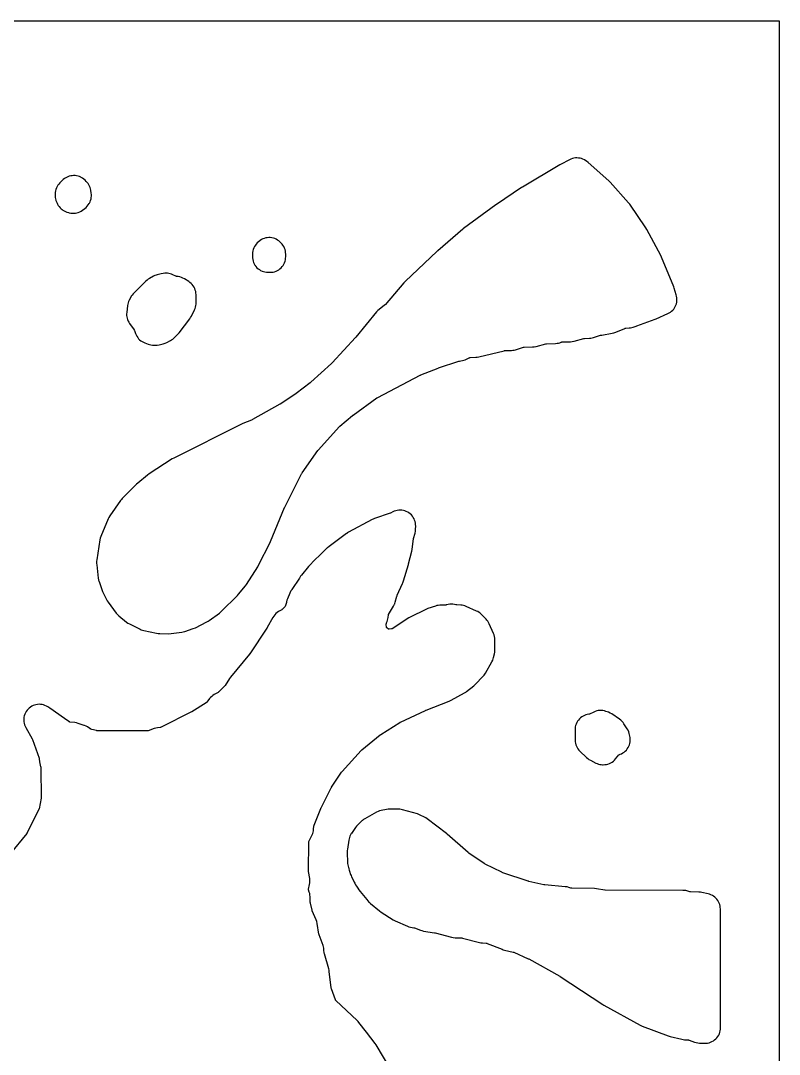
# Model space of a CAD drawing. Header units: millimetres. Extents: x 0 to 300, y 0 to 300.
# Drawn here: x 178.4 to 300, y 134.2 to 300 of the extents above; entities that cross this region are included whole.
import ezdxf

# ---------------------------------------------------------------- set-up
doc = ezdxf.new("R2010")
doc.units = ezdxf.units.MM
doc.layers.add('CUT', color=7, linetype='CONTINUOUS')

msp = doc.modelspace()

# ---------------------------------------------------------------- linework, layer by layer
at = {"layer": 'CUT'}
for points in [[(0, 0.0614), (0, 299.9386), (0.0029, 299.9971), (0.0614, 300), (299.9341, 300), (299.9926, 299.9971), (299.9954, 299.9386), (299.9954, 0.0614), (299.9926, 0.0029), (299.9341, 0), (0.0614, 0), (0.0029, 0.0029)], [(193.8505, 204.8183), (193.9956, 204.6674), (194.1528, 204.5292), (195.3786, 203.5393), (195.5943, 203.3834), (195.8252, 203.2513), (197.5254, 202.3955), (197.7166, 202.3091), (197.9144, 202.2391), (198.1173, 202.1858), (200.1677, 201.7392), (200.4258, 201.697), (200.6869, 201.682), (202.1551, 201.6745), (202.5064, 201.6975), (204.2402, 201.9344), (204.4654, 201.9758), (204.6859, 202.0376), (206.0607, 202.4917), (206.4003, 202.6323), (208.2403, 203.5582), (208.4217, 203.6591), (208.594, 203.7747), (210.2436, 204.9832), (210.5209, 205.2192), (213.1303, 207.7907), (213.3199, 207.9999), (214.4183, 209.3591), (214.581, 209.5851), (216.3928, 212.4226), (216.5193, 212.6449), (218.3674, 216.3202), (218.4401, 216.4781), (220.7069, 221.894), (220.7231, 221.931), (220.7406, 221.9675), (223.416, 227.3113), (223.4566, 227.3857), (223.5024, 227.457), (226.0035, 231.0628), (226.0521, 231.1279), (226.1049, 231.1896), (229.459, 234.8427), (229.5091, 234.8941), (229.5622, 234.9424), (231.6019, 236.6869), (231.6404, 236.7185), (231.6802, 236.7485), (235.4784, 239.4832), (235.5496, 239.5307), (235.6241, 239.573), (242.4472, 243.1271), (242.5005, 243.1532), (242.555, 243.1766), (245.2868, 244.2698), (245.3196, 244.2824), (245.3527, 244.294), (248.6287, 245.3864), (248.6481, 245.3923), (248.7339, 245.411), (248.7541, 245.4137), (248.9664, 245.4362), (249.1936, 245.4709), (249.4166, 245.5263), (249.6337, 245.6019), (249.8428, 245.6972), (250.3001, 245.9315), (250.3178, 245.94), (250.3571, 245.9552), (250.3987, 245.9619), (250.4182, 245.9634), (251.3595, 246.0147), (251.5858, 246.0374), (251.8091, 246.0805), (255.9082, 247.0679), (255.9265, 247.0719), (256.0064, 247.0829), (256.025, 247.0841), (257.076, 247.1238), (257.2905, 247.1412), (257.5028, 247.177), (257.7112, 247.2309), (259.0052, 247.6257), (259.0212, 247.6302), (259.0565, 247.6377), (259.0924, 247.6419), (259.1086, 247.6428), (260.4374, 247.6824), (260.7187, 247.7067), (260.9955, 247.7626), (262.5627, 248.1726), (262.5836, 248.1774), (262.6751, 248.1905), (262.6964, 248.1917), (264.1389, 248.2321), (264.3608, 248.2483), (264.5803, 248.284), (264.7958, 248.3392), (265.0056, 248.4133), (265.1032, 248.4527), (265.1084, 248.4547), (265.1558, 248.4694), (265.1852, 248.4728), (265.2101, 248.4742), (266.5301, 248.5136), (266.8149, 248.5384), (267.0951, 248.5957), (268.6424, 249.0051), (268.6618, 249.0097), (268.7472, 249.0228), (268.7671, 249.0242), (269.5493, 249.0602), (269.7653, 249.0796), (269.9788, 249.1175), (270.1882, 249.1739), (271.3572, 249.5435), (271.4396, 249.5664), (271.5234, 249.5832), (273.206, 249.8594), (273.496, 249.925), (273.7761, 250.0244), (275.2565, 250.6516), (275.2762, 250.6592), (275.3197, 250.6721), (275.3644, 250.6801), (275.3854, 250.682), (275.9354, 250.7167), (276.1458, 250.739), (276.3536, 250.7789), (276.5573, 250.8363), (277.075, 251.0062), (277.1497, 251.032), (280.0873, 252.0998), (280.2618, 252.1708), (282.1205, 253.0098), (282.3359, 253.1198), (282.5396, 253.2502), (282.7298, 253.3996), (282.9047, 253.5667), (283.0626, 253.7499), (283.202, 253.9476), (283.3217, 254.1577), (283.4205, 254.3785), (283.4976, 254.6078), (283.5521, 254.8434), (283.5836, 255.0833), (283.5917, 255.325), (283.5765, 255.5664), (283.538, 255.8052), (283.4766, 256.0391), (283.1368, 257.1183), (283.0644, 257.3182), (281.1007, 262.0945), (280.995, 262.319), (278.7603, 266.5147), (278.6146, 266.7547), (276.0099, 270.5477), (275.8224, 270.7878), (272.8863, 274.1107), (272.666, 274.3307), (269.3394, 277.2629), (269.1014, 277.4484), (268.9594, 277.5459), (268.7481, 277.676), (268.525, 277.7846), (268.2922, 277.8705), (268.0521, 277.9329), (267.807, 277.9711), (267.5593, 277.9849), (267.3114, 277.9741), (267.0658, 277.9388), (266.825, 277.8793), (266.5912, 277.7962), (266.3668, 277.6903), (264.9271, 276.9216), (264.8327, 276.8685), (258.8106, 273.3098), (258.6929, 273.2358), (254.6473, 270.5306), (254.551, 270.4629), (249.3898, 266.6483), (249.2448, 266.5326), (245.2376, 263.0834), (245.1554, 263.0094), (239.9969, 258.1559), (239.8092, 257.959), (236.7915, 254.4267), (236.7788, 254.4126), (236.7196, 254.3561), (236.705, 254.344), (235.8402, 253.6699), (235.6326, 253.4887), (235.4461, 253.2858), (232.1257, 249.2468), (232.104, 249.2212), (232.0816, 249.1962), (228.3194, 245.1111), (228.2812, 245.0715), (228.2412, 245.0338), (224.8796, 241.9997), (224.842, 241.9671), (224.803, 241.9361), (222.5337, 240.2082), (222.5046, 240.1867), (222.4749, 240.1662), (220.0069, 238.5132), (219.9679, 238.4882), (219.928, 238.4647), (215.5635, 236.0092), (215.4904, 235.9713), (215.4149, 235.9386), (213.9837, 235.3764), (213.7778, 235.2846), (202.9311, 229.8501), (202.6922, 229.7134), (198.9784, 227.3087), (198.7331, 227.1277), (197.1464, 225.8004), (196.9799, 225.6478), (194.6801, 223.3406), (194.5358, 223.1829), (194.4055, 223.0135), (192.6811, 220.5607), (192.5364, 220.3288), (192.4178, 220.0825), (191.2572, 217.2904), (191.2547, 217.2844), (191.157, 217.0032), (191.0935, 216.7123), (190.5945, 213.5324), (190.5699, 213.3112), (190.565, 213.0887), (190.5656, 213.0799), (190.5633, 212.9389), (190.5798, 212.7154), (190.8354, 210.5687), (190.8783, 210.3178), (190.9464, 210.0727), (190.9492, 210.0643), (191.3854, 208.7575), (191.5167, 208.4391), (192.1597, 207.1414), (192.2686, 206.9445), (192.3948, 206.7581), (193.7185, 204.9808)], [(186.4269, 269.1302), (186.671, 269.1063), (186.9162, 269.1065), (187.1602, 269.1307), (187.4006, 269.1786), (187.6352, 269.2499), (187.8617, 269.3438), (188.078, 269.4595), (188.2818, 269.5957), (188.6822, 269.8929), (188.8841, 270.0597), (189.0674, 270.2468), (189.2301, 270.4521), (189.3705, 270.6732), (189.4135, 270.7495), (189.5195, 270.9602), (189.6051, 271.1801), (189.6697, 271.407), (189.7126, 271.639), (189.7334, 271.874), (189.7319, 272.1099), (189.7083, 272.3447), (189.6411, 272.7962), (189.5961, 273.0247), (189.5301, 273.248), (189.4436, 273.4642), (189.3374, 273.6714), (189.2123, 273.8678), (189.0695, 274.0517), (188.9102, 274.2216), (188.7219, 274.4045), (188.5304, 274.5724), (188.3228, 274.72), (188.1012, 274.8457), (188.0241, 274.8844), (187.8083, 274.9802), (187.5845, 275.0552), (187.3546, 275.1088), (187.1207, 275.1405), (186.8849, 275.1499), (186.6492, 275.1371), (186.4157, 275.1021), (186.1866, 275.0452), (185.9639, 274.967), (185.7496, 274.8681), (185.6499, 274.8162), (185.4247, 274.6837), (185.2145, 274.5285), (185.0217, 274.3521), (184.6543, 273.979), (184.6507, 273.9754), (184.4878, 273.7929), (184.3436, 273.5954), (184.2193, 273.3847), (184.1162, 273.1628), (184.0353, 272.932), (183.9773, 272.6944), (183.9428, 272.4522), (183.9322, 272.2078), (183.9339, 271.8887), (183.9462, 271.6543), (183.9804, 271.4221), (184.0362, 271.1942), (184.0404, 271.1821), (184.0454, 271.1624), (184.1235, 270.941), (184.2221, 270.7279), (184.3034, 270.5717), (184.4204, 270.3707), (184.5555, 270.1813), (184.7077, 270.0053), (184.8755, 269.8443), (185.0576, 269.6995), (185.0632, 269.6955), (185.1752, 269.6146), (185.3743, 269.4849), (185.5849, 269.3746), (185.805, 269.2848), (186.0326, 269.2163), (186.1864, 269.1779)], [(215.9543, 260.7782), (215.9622, 260.7647), (216.1072, 260.5664), (216.2709, 260.3833), (216.4518, 260.2171), (216.6481, 260.0695), (216.858, 259.9418), (217.0793, 259.8354), (217.3101, 259.7512), (217.548, 259.69), (217.7908, 259.6525), (218.036, 259.639), (218.0498, 259.6389), (218.3587, 259.6371), (218.6046, 259.6478), (218.8482, 259.6826), (219.0872, 259.7411), (219.3193, 259.8229), (219.5423, 259.9272), (219.7539, 260.0528), (219.9521, 260.1986), (220.1351, 260.3632), (220.3009, 260.545), (220.4481, 260.7423), (220.5752, 260.953), (220.6809, 261.1752), (220.7643, 261.4068), (220.8245, 261.6454), (220.861, 261.8888), (220.8734, 262.1346), (220.8738, 262.5555), (220.8615, 262.8056), (220.8242, 263.0533), (220.7624, 263.2959), (220.6766, 263.5312), (220.5677, 263.7567), (220.4368, 263.9701), (220.2852, 264.1694), (220.1144, 264.3525), (219.9559, 264.5063), (219.77, 264.6696), (219.5688, 264.8136), (219.3544, 264.9371), (219.1289, 265.0388), (218.8944, 265.1178), (218.6532, 265.1731), (218.4078, 265.2043), (218.1605, 265.2112), (217.9137, 265.1935), (217.6699, 265.1515), (217.4314, 265.0857), (217.2006, 264.9966), (216.9797, 264.8851), (216.7709, 264.7523), (216.7166, 264.7139), (216.5097, 264.5504), (216.3212, 264.366), (216.1531, 264.1628), (216.0458, 264.0181), (216.0411, 264.0118), (215.8972, 263.795), (215.7766, 263.5645), (215.6806, 263.3226), (215.6102, 263.0721), (215.5663, 262.8156), (215.5493, 262.556), (215.5442, 262.1836), (215.5531, 261.9371), (215.5862, 261.6927), (215.6432, 261.4528), (215.7236, 261.2196), (215.8266, 260.9955), (215.8363, 260.9789), (215.8375, 260.9763), (215.8768, 260.9096), (215.9511, 260.7826)], [(196.5867, 250.3996), (196.6063, 250.3662), (196.6227, 250.3312), (196.6295, 250.3137), (196.8104, 249.8085), (196.9019, 249.587), (197.0143, 249.3753), (197.1463, 249.1753), (197.297, 248.9888), (197.4648, 248.8176), (197.6482, 248.6633), (197.8456, 248.5273), (198.0551, 248.4108), (198.2748, 248.3149), (198.8187, 248.1079), (199.0399, 248.0353), (199.2669, 247.9836), (199.4977, 247.9532), (199.7304, 247.9445), (199.9996, 247.9469), (200.2905, 247.9665), (200.5771, 248.0198), (201.2516, 248.1866), (201.5309, 248.2732), (201.798, 248.3919), (202.3887, 248.6966), (202.5855, 248.8098), (202.7712, 248.9403), (202.9443, 249.0871), (203.4947, 249.5987), (203.6478, 249.754), (203.7868, 249.922), (205.4949, 252.181), (205.6315, 252.3811), (205.7481, 252.5935), (206.2573, 253.6381), (206.3485, 253.8495), (206.4199, 254.0685), (206.4709, 254.293), (206.501, 254.5213), (206.5099, 254.7514), (206.5005, 256.0593), (206.4861, 256.3099), (206.4466, 256.5579), (206.3825, 256.8006), (206.2943, 257.0357), (206.183, 257.2607), (206.0497, 257.4735), (205.8957, 257.6718), (205.7226, 257.8536), (205.5321, 258.0172), (205.3262, 258.1609), (204.6501, 258.5837), (204.4102, 258.716), (204.1572, 258.8213), (203.8943, 258.8983), (203.6245, 258.946), (203.4066, 258.9724), (203.3857, 258.9755), (203.3432, 258.9853), (203.302, 258.9996), (203.2826, 259.0081), (202.7727, 259.2484), (202.5654, 259.3349), (202.3512, 259.4025), (202.1318, 259.4505), (201.909, 259.4787), (201.6845, 259.4868), (201.5154, 259.4853), (201.2245, 259.4657), (200.9379, 259.4123), (200.2915, 259.2525), (200.0862, 259.1923), (199.8867, 259.1148), (199.6947, 259.0205), (199.0504, 258.6692), (198.8435, 258.543), (198.6498, 258.3974), (198.4711, 258.2337), (196.444, 256.1872), (196.2732, 255.9962), (196.1229, 255.7886), (195.9946, 255.5667), (195.7869, 255.1608), (195.6965, 254.9635), (195.6236, 254.7591), (195.5686, 254.5491), (195.5321, 254.3352), (195.3893, 253.2039), (195.3708, 252.9695), (195.3745, 252.7344), (195.4002, 252.5008), (195.4477, 252.2705), (195.5167, 252.0458), (195.6065, 251.8285), (195.7162, 251.6206), (195.8451, 251.4239), (196.5761, 250.415)], [(267.5302, 187.4111), (267.4292, 187.1886), (267.3504, 186.9574), (267.2945, 186.7195), (267.2621, 186.4773), (267.2536, 186.2331), (267.2737, 184.7709), (267.2762, 184.5932), (267.2916, 184.3483), (267.331, 184.106), (267.3939, 183.8688), (267.4798, 183.6388), (267.5878, 183.4184), (267.717, 183.2097), (267.8659, 183.0146), (268.0333, 182.8351), (269.0876, 181.8102), (269.2791, 181.6421), (269.4866, 181.4944), (269.7082, 181.3687), (270.5771, 180.9323), (270.7833, 180.8401), (270.997, 180.7669), (271.2165, 180.7133), (271.4399, 180.6798), (271.6654, 180.6665), (271.7847, 180.6649), (272.034, 180.674), (272.2812, 180.7079), (272.5238, 180.7663), (272.7594, 180.8486), (272.9856, 180.9539), (273.2002, 181.0813), (273.401, 181.2294), (273.586, 181.3968), (273.7534, 181.5818), (274.2787, 182.224), (274.2919, 182.2392), (274.3213, 182.2685), (274.3665, 182.286), (274.4961, 182.3285), (274.7171, 182.4253), (274.9278, 182.5431), (275.1261, 182.6806), (275.3103, 182.8366), (275.4786, 183.0096), (275.6294, 183.198), (275.7613, 183.4001), (275.8731, 183.614), (275.9638, 183.8377), (276.0325, 184.0691), (276.0785, 184.306), (276.1015, 184.5462), (276.1012, 184.7876), (276.0777, 185.0278), (276.0311, 185.2646), (275.9281, 185.6805), (275.8504, 185.9356), (275.7459, 186.1809), (275.6159, 186.4137), (275.0966, 187.2369), (274.9464, 187.4497), (274.7749, 187.6456), (274.5839, 187.8227), (274.3755, 187.9789), (273.1539, 188.799), (272.8906, 188.9533), (272.6105, 189.0744), (272.2125, 189.2182), (271.9735, 189.2914), (271.7285, 189.3403), (271.4797, 189.3644), (271.2298, 189.3637), (270.9813, 189.3379), (270.7365, 189.2875), (270.498, 189.213), (270.2681, 189.1149), (269.5841, 188.7819), (269.568, 188.7745), (269.5338, 188.7615), (269.4982, 188.7548), (269.4591, 188.7502), (269.2182, 188.7096), (268.9823, 188.6457), (268.7539, 188.5591), (268.5349, 188.4506), (268.3277, 188.3212), (268.134, 188.1722), (267.9558, 188.0051), (267.7948, 187.8213), (267.6525, 187.6227)], [(231.1149, 163.5911), (231.2814, 163.0661), (231.3508, 162.8747), (231.4356, 162.6895), (231.7879, 161.9959), (231.7923, 161.9854), (231.8736, 161.8117), (231.9516, 161.6737), (232.0848, 161.4115), (232.2031, 161.2039), (232.3406, 161.0085), (232.4362, 160.8857), (232.6208, 160.5865), (232.8248, 160.3023), (233.8697, 159.0434), (234.0269, 158.8414), (234.2088, 158.6327), (234.2769, 158.5701), (234.2831, 158.5633), (234.3512, 158.5018), (234.4126, 158.4453), (234.4246, 158.4354), (234.4604, 158.4031), (235.927, 157.2005), (236.1765, 157.0204), (236.1777, 157.0197), (238.1221, 155.7908), (238.4422, 155.6197), (240.3834, 154.7567), (240.6245, 154.6642), (240.8739, 154.5969), (241.1289, 154.5558), (241.4331, 154.5228), (241.4497, 154.5206), (241.4852, 154.5135), (241.5201, 154.5032), (241.5353, 154.4976), (242.4641, 154.1311), (242.7161, 154.0468), (242.9757, 153.9898), (244.7255, 153.7018), (244.7794, 153.6916), (244.8327, 153.679), (247.4745, 152.9901), (247.7414, 152.9359), (248.0125, 152.9109), (249.1001, 152.8705), (249.1205, 152.8692), (249.2078, 152.8564), (249.2277, 152.8518), (251.9256, 152.1496), (252.1601, 152.1005), (252.3982, 152.074), (253.0305, 152.0342), (253.05, 152.0324), (253.0917, 152.0254), (253.1324, 152.014), (253.1508, 152.0073), (255.5642, 151.0526), (255.7402, 150.9905), (255.9205, 150.9416), (257.3135, 150.6194), (257.3309, 150.615), (257.4042, 150.5905), (257.4208, 150.5836), (259.7445, 149.5521), (259.7926, 149.5295), (259.8396, 149.5047), (264.7971, 146.752), (264.8375, 146.7286), (264.8769, 146.7036), (271.6849, 142.1933), (271.8664, 142.0839), (277.6892, 138.9004), (278.0104, 138.7533), (282.2037, 137.1802), (282.4778, 137.095), (284.3679, 136.6244), (284.5918, 136.5794), (284.8188, 136.5551), (285.4545, 136.516), (285.4732, 136.5144), (285.5131, 136.5079), (285.5521, 136.4975), (285.5698, 136.4913), (286.4166, 136.1716), (286.6716, 136.0906), (286.9337, 136.0373), (287.2001, 136.0123), (287.9861, 135.981), (288.238, 135.9836), (288.4884, 136.0116), (288.7347, 136.0646), (288.9743, 136.1422), (289.205, 136.2435), (289.4243, 136.3675), (289.63, 136.5129), (289.82, 136.6783), (289.9925, 136.8619), (290.1455, 137.062), (290.2777, 137.2765), (290.3876, 137.5032), (290.4741, 137.7398), (290.5363, 137.9839), (290.5737, 138.2331), (290.5858, 138.4847), (290.5423, 157.5202), (290.5302, 157.7606), (290.4949, 157.9988), (290.437, 158.2325), (290.3568, 158.4595), (290.2552, 158.6777), (290.1331, 158.8852), (289.9915, 159.0799), (289.8319, 159.2601), (289.6557, 159.4242), (289.4646, 159.5705), (289.2602, 159.6978), (289.0446, 159.8048), (288.8196, 159.8906), (288.5875, 159.9543), (287.5715, 160.1814), (287.3362, 160.2222), (287.0981, 160.2405), (285.7701, 160.2786), (285.748, 160.2799), (285.6535, 160.2939), (285.632, 160.299), (285.1976, 160.4166), (284.9861, 160.4641), (284.7713, 160.4931), (284.5548, 160.5034), (272.0973, 160.5546), (272.0924, 160.5547), (272.019, 160.5603), (272.0024, 160.5625), (270.7133, 160.7662), (270.3511, 160.7966), (266.726, 160.837), (266.7063, 160.8378), (266.6641, 160.8427), (266.6227, 160.852), (266.6038, 160.8579), (266.2653, 160.9725), (265.981, 161.0504), (265.6895, 161.0943), (262.424, 161.3908), (262.3491, 161.4), (262.2749, 161.414), (259.8358, 161.9522), (259.7752, 161.9672), (259.7155, 161.9854), (255.6522, 163.3405), (255.5734, 163.3699), (255.4969, 163.4048), (252.8414, 164.7307), (252.7733, 164.7676), (252.7076, 164.8088), (250.244, 166.4697), (250.1812, 166.5151), (250.1215, 166.5645), (246.77, 169.5234), (246.626, 169.6413), (243.5259, 171.9921), (243.3371, 172.1221), (243.1372, 172.2342), (242.4272, 172.5907), (242.2084, 172.6878), (241.9813, 172.7635), (239.5818, 173.4373), (239.3701, 173.487), (239.1549, 173.518), (238.9378, 173.5302), (237.5593, 173.5478), (237.3054, 173.5381), (237.0537, 173.5027), (236.1928, 173.3366), (236.1919, 173.3364), (235.9334, 173.2721), (235.6831, 173.1806), (235.444, 173.063), (233.5398, 171.9966), (233.3456, 171.8759), (233.1633, 171.7379), (233.16, 171.7349), (233.1526, 171.7293), (232.9835, 171.5748), (232.3668, 170.9572), (232.2112, 170.7863), (232.0721, 170.6018), (232.0713, 170.6006), (231.396, 169.613), (231.3896, 169.6037), (231.2713, 169.4129), (231.1706, 169.2122), (231.0883, 169.0032), (231.0251, 168.7878), (230.9815, 168.5675), (230.7612, 167.1147), (230.7366, 166.8758), (230.7359, 166.767), (230.7303, 166.7106), (230.7274, 166.4969), (230.7686, 165.0818), (230.7917, 164.8075), (230.8347, 164.5892), (230.8671, 164.4052), (230.9245, 164.1917), (230.9673, 164.0567), (230.9954, 163.9465), (231.0484, 163.767), (231.1146, 163.5919)]]:
    msp.add_lwpolyline(points, close=True, dxfattribs=at)
msp.add_lwpolyline([(237.7457, 131.7499), (235.3526, 135.7258), (235.3526, 135.7259), (235.195, 135.9572), (233.8242, 137.7462), (232.6045, 139.3379), (232.4754, 139.493), (232.3342, 139.6371), (228.9039, 142.8683), (228.8916, 142.8805), (228.8669, 142.9085), (228.8509, 142.9422), (228.8445, 142.9583), (228.2001, 144.7187), (228.1932, 144.7393), (228.1713, 144.8307), (228.1681, 144.8522), (227.8501, 147.5045), (227.8177, 147.7052), (227.7692, 147.9026), (227.0721, 150.3086), (227.067, 150.328), (227.0519, 150.4128), (227.05, 150.4327), (227.0113, 150.9874), (226.984, 151.2207), (226.9349, 151.4504), (226.8644, 151.6745), (226.2359, 153.3877), (226.2302, 153.4046), (226.2107, 153.4787), (226.2074, 153.4961), (225.9273, 155.1994), (225.8607, 155.4928), (225.7593, 155.7761), (225.1404, 157.2243), (225.1384, 157.2293), (225.1125, 157.3066), (225.1078, 157.3245), (224.8344, 158.4674), (224.8304, 158.4861), (224.8195, 158.5677), (224.8184, 158.5867), (224.7887, 159.5142), (224.7688, 159.7592), (224.7249, 160.0011), (224.6574, 160.2375), (224.5344, 160.6002), (224.5293, 160.6164), (224.5208, 160.6517), (224.5253, 160.6874), (224.5286, 160.7042), (224.6975, 161.473), (224.7368, 161.7023), (224.7546, 161.9343), (224.7507, 162.1669), (224.7253, 162.3982), (224.5434, 163.5535), (224.5427, 163.5586), (224.5365, 163.6369), (224.5362, 163.6548), (224.5667, 168.2343), (224.5672, 168.2509), (224.5707, 168.2867), (224.5835, 168.3204), (224.5903, 168.3352), (225.113, 169.4097), (225.2023, 169.6165), (225.2726, 169.8305), (225.3234, 170.0499), (225.3542, 170.273), (225.4065, 170.8384), (225.4086, 170.8562), (225.4157, 170.8939), (225.4264, 170.9308), (225.4326, 170.9475), (226.4939, 173.6273), (226.5146, 173.6764), (226.5374, 173.7244), (228.1633, 176.9541), (228.1991, 177.0199), (228.239, 177.0834), (229.8279, 179.4455), (229.8775, 179.5139), (229.9319, 179.5785), (232.9853, 182.9634), (232.9887, 182.967), (233.0435, 183.0194), (233.0566, 183.0305), (236.03, 185.4337), (236.0828, 185.474), (236.1378, 185.5114), (239.1493, 187.434), (239.2168, 187.474), (239.2868, 187.5095), (243.2948, 189.3792), (243.3314, 189.3956), (243.3687, 189.4107), (247.0794, 190.8463), (247.4039, 190.9994), (249.5587, 192.2125), (249.7237, 192.314), (249.8803, 192.428), (251.0128, 193.3211), (251.258, 193.5423), (252.5252, 194.8469), (252.6675, 195.0065), (252.7956, 195.1777), (252.9086, 195.3592), (253.9415, 197.1876), (254.0503, 197.404), (254.1376, 197.63), (254.2026, 197.8633), (254.3344, 198.4432), (254.3816, 198.7246), (254.3965, 199.0097), (254.3878, 200.7211), (254.3737, 200.9739), (254.3341, 201.2241), (254.2694, 201.4689), (254.1802, 201.706), (253.5051, 203.2574), (253.4017, 203.4676), (253.279, 203.6672), (253.1382, 203.8544), (252.9805, 204.0276), (252.2112, 204.7969), (252.0418, 204.9514), (251.859, 205.0898), (251.6643, 205.2108), (251.4593, 205.3135), (249.8264, 206.0396), (249.6085, 206.1245), (249.3836, 206.1887), (249.1537, 206.2316), (248.9207, 206.2528), (248.2967, 206.2803), (248.2914, 206.2806), (248.2408, 206.287), (248.2151, 206.2926), (248.1924, 206.2991), (248.1686, 206.3064), (247.9275, 206.3683), (247.6813, 206.4058), (247.4327, 206.4186), (247.184, 206.4067), (246.9378, 206.3701), (246.6964, 206.3092), (246.6374, 206.2911), (246.6038, 206.2835), (246.5663, 206.2786), (246.5487, 206.2776), (245.5672, 206.242), (245.3306, 206.2221), (245.0969, 206.1799), (244.8682, 206.1156), (243.6501, 205.7101), (243.3265, 205.5766), (240.8492, 204.3446), (240.6001, 204.2023), (237.9527, 202.4819), (237.9352, 202.4712), (237.8959, 202.4513), (237.8531, 202.4406), (237.8329, 202.4372), (237.4651, 202.3864), (237.4472, 202.3844), (237.4089, 202.3829), (237.376, 202.4026), (237.3613, 202.413), (237.1002, 202.6068), (237.0865, 202.6174), (237.0591, 202.6421), (237.0523, 202.6783), (237.0503, 202.6955), (237.0038, 203.2004), (237.0025, 203.2202), (237.0031, 203.2628), (237.0081, 203.3052), (237.0121, 203.3246), (237.0344, 203.4223), (237.1238, 203.6461), (237.194, 203.8461), (237.2471, 204.0513), (237.2825, 204.2602), (237.3359, 204.6826), (237.3388, 204.7019), (237.3454, 204.73), (237.3494, 204.7387), (237.3589, 204.7556), (237.837, 205.5628), (238.1537, 206.0882), (238.2603, 206.2844), (238.279, 206.3276), (238.2813, 206.3318), (238.3071, 206.3924), (238.349, 206.4894), (238.3514, 206.4966), (238.3676, 206.5347), (238.4358, 206.7444), (238.6934, 207.6751), (238.7173, 207.7494), (238.75, 207.8303), (239.5906, 209.7089), (239.6556, 209.8542), (239.6664, 209.8782), (239.6791, 209.9125), (239.7259, 210.0284), (239.7472, 210.0955), (239.779, 210.1811), (240.5506, 212.7534), (240.582, 212.868), (241.0873, 214.8987), (241.1403, 215.1793), (241.3719, 216.9559), (241.6026, 217.8248), (241.6605, 218.1074), (241.6619, 218.1235), (241.6669, 218.1483), (241.6916, 218.4304), (241.7065, 218.9213), (241.7018, 219.1693), (241.6725, 219.4155), (241.6189, 219.6576), (241.5416, 219.8933), (241.4414, 220.1201), (241.3192, 220.3359), (241.1762, 220.5385), (241.0138, 220.7259), (240.8337, 220.8964), (240.6375, 221.0481), (240.4273, 221.1797), (240.2051, 221.2898), (239.9731, 221.3773), (239.7336, 221.4415), (239.4888, 221.4816), (239.2413, 221.4972), (238.9935, 221.4882), (238.7478, 221.4548), (238.5066, 221.3971), (238.2723, 221.3158), (238.0472, 221.2118), (238.0422, 221.2091), (238.0411, 221.2086), (237.6932, 221.0262), (237.6889, 221.0241), (237.6206, 220.9945), (237.6048, 220.9886), (235.0877, 220.1304), (234.8968, 220.0564), (234.7125, 219.9671), (230.9447, 217.9455), (230.938, 217.9419), (230.931, 217.9375), (230.7845, 217.8517), (230.6656, 217.7697), (230.6371, 217.7517), (227.8161, 215.6732), (227.5554, 215.4521), (227.4817, 215.3804), (227.3497, 215.2666), (226.6259, 214.5474), (225.2913, 213.2485), (225.1371, 213.0842), (225.0447, 212.9765), (224.7066, 212.6406), (224.5316, 212.4476), (223.4102, 211.0733), (223.2704, 210.8846), (223.0653, 210.5785), (221.8311, 208.7424), (221.7929, 208.6803), (221.7795, 208.6602), (221.7398, 208.5938), (221.7238, 208.5676), (221.7213, 208.5627), (221.6458, 208.4363), (221.5362, 208.1998), (221.1659, 207.2777), (221.0806, 207.0276), (221.0221, 206.7699), (221.005, 206.6705), (220.8377, 206.2058), (220.7792, 206.0146), (220.3703, 205.614), (220.3536, 205.5987), (220.2759, 205.539), (220.2567, 205.5269), (219.7423, 205.2232), (219.521, 205.0761), (219.3164, 204.9063), (219.1311, 204.7157), (218.967, 204.5066), (218.8261, 204.2812), (217.9237, 202.6509), (217.8986, 202.6077), (217.8717, 202.5656), (215.1314, 198.4674), (215.0978, 198.4198), (215.062, 198.3738), (212.0445, 194.6962), (211.8853, 194.4793), (211.1577, 193.3674), (211.1463, 193.351), (211.0917, 193.2843), (211.0779, 193.2699), (210.1142, 192.3187), (210.102, 192.3072), (210.074, 192.2841), (210.0439, 192.2635), (210.0298, 192.2552), (209.4243, 191.9162), (209.2115, 191.7826), (209.0133, 191.6284), (208.8315, 191.455), (208.668, 191.2642), (208.2064, 190.6674), (208.2029, 190.663), (208.1694, 190.6265), (208.1458, 190.6087), (208.125, 190.5949), (205.8407, 189.1679), (205.8239, 189.1579), (205.7857, 189.1376), (200.8942, 186.6859), (200.8763, 186.6776), (200.834, 186.662), (200.7906, 186.6514), (200.7798, 186.6498), (200.3422, 186.5966), (200.0535, 186.5442), (199.7729, 186.4583), (198.8553, 186.1173), (198.8394, 186.1118), (198.8045, 186.1023), (198.7689, 186.0991), (198.7519, 186.0988), (190.6517, 186.1155), (190.6466, 186.1156), (190.5976, 186.1196), (190.5725, 186.1238), (190.5502, 186.1289), (189.7875, 186.3236), (189.6245, 186.3779), (189.6114, 186.3827), (189.6055, 186.3863), (189.5906, 186.3968), (189.3409, 186.5831), (189.1209, 186.7297), (188.8866, 186.8523), (188.6406, 186.9495), (188.6353, 186.9513), (188.5917, 186.9685), (187.6087, 187.2959), (187.5999, 187.2983), (187.5996, 187.2984), (187.3376, 187.3707), (187.0693, 187.414), (186.2841, 187.4975), (186.2649, 187.5), (186.2359, 187.5062), (186.2175, 187.5168), (186.2011, 187.5281), (185.6473, 187.9326), (185.4444, 188.0661), (185.4273, 188.0752), (183.0892, 189.7542), (182.9301, 189.8595), (182.7635, 189.9523), (182.5161, 190.078), (182.292, 190.1784), (182.0592, 190.2562), (181.8198, 190.3109), (181.5763, 190.3418), (181.3309, 190.3487), (181.086, 190.3315), (180.8439, 190.2903), (180.6071, 190.2256), (180.3778, 190.138), (180.1581, 190.0283), (179.9503, 189.8976), (179.7563, 189.7472), (179.578, 189.5784), (179.4171, 189.393), (179.2752, 189.1927), (179.1536, 188.9794), (179.0535, 188.7552), (178.9758, 188.5223), (178.9214, 188.2829), (178.8908, 188.0393), (178.8841, 187.7939), (178.9016, 187.549), (178.943, 187.3071), (179.008, 187.0703), (179.0958, 186.841), (179.2058, 186.6215), (180.23, 184.8047), (180.2325, 184.8), (180.2666, 184.7265), (180.2733, 184.7093), (181.3449, 181.7305), (181.3467, 181.7253), (181.3609, 181.6726), (181.3644, 181.6504), (181.3666, 181.6276), (181.4054, 181.1014), (181.4396, 180.8347), (181.5022, 180.5731), (181.5926, 180.3199), (181.5997, 180.3028), (181.6503, 180.0085), (181.6716, 175.4171), (181.6713, 175.4002), (181.6708, 175.3935), (181.6644, 175.3231), (181.6616, 175.3056), (181.3401, 173.5764), (180.8294, 172.5559), (180.806, 172.5164), (179.6445, 170.192), (179.6286, 170.1567), (179.3847, 169.6694), (179.3752, 169.6516), (179.3605, 169.6287), (179.3593, 169.6271), (176.6574, 166.3377)], dxfattribs=at)

doc.saveas('drawing.dxf')
